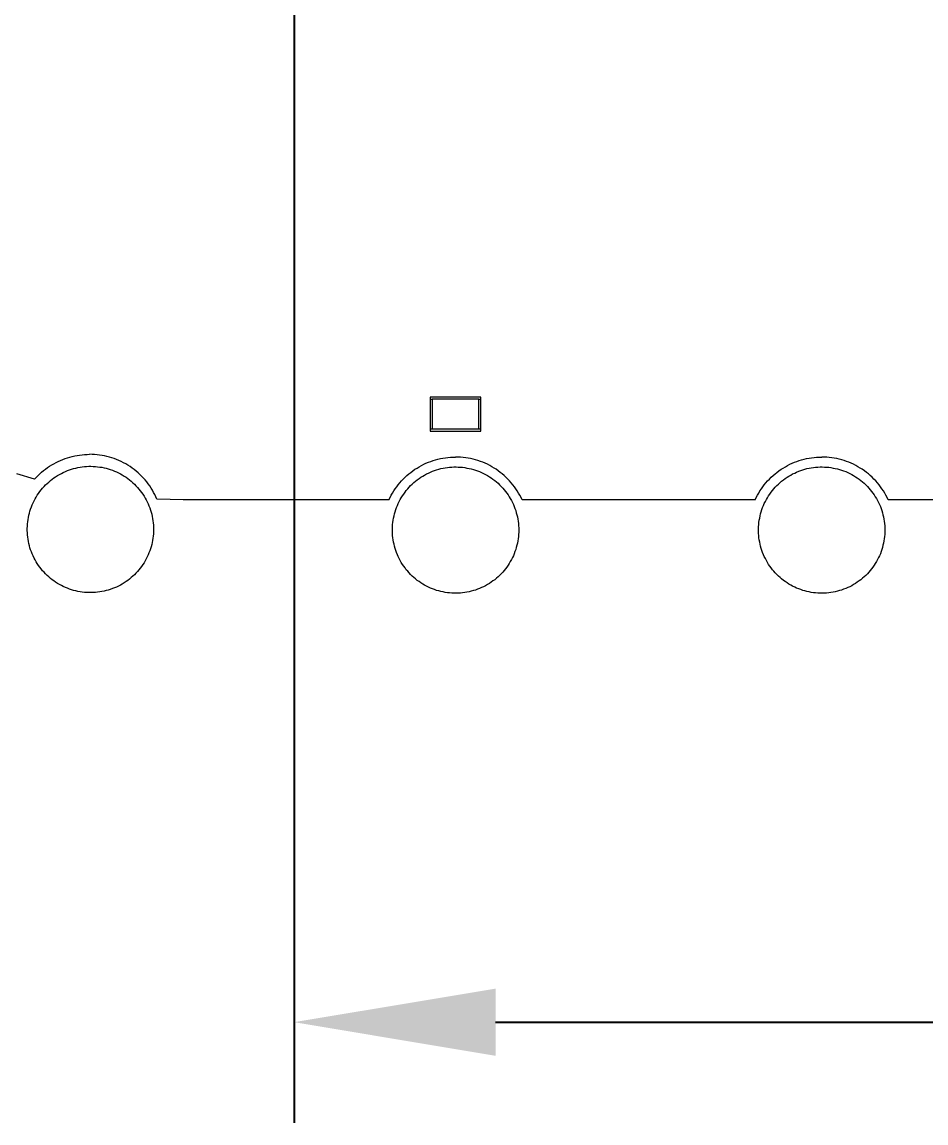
# Model space of a CAD drawing. Header units: millimetres. Extents: x 8434 to 10928, y 788 to 2545.
# Drawn here: x 9215.6 to 9305.3, y 788.4 to 897.7 of the extents above; entities that cross this region are included whole.
import ezdxf

# ---------------------------------------------------------------- set-up
doc = ezdxf.new("R2010")
doc.units = ezdxf.units.MM
doc.layers.add('ZANO_R', color=7, linetype='Continuous', lineweight=0)
doc.layers.add('ZANO_W', color=1, linetype='Continuous', lineweight=0)
doc.styles.get("Standard").update_dxf_attribs({"font": 'ARIALUNI.TTF'})
doc.dimstyles.new('pl i ang', dxfattribs={"dimtxt": 50, "dimasz": 50, "dimexe": 1.25, "dimexo": 0.625, "dimgap": 10, "dimtad": 1, "dimtoh": 1, "dimtxsty": 'Standard', "dimcen": 2.5, "dimclrd": 1, "dimclre": 1, "dimclrt": 1, "dimadec": 0, "dimazin": 0, "dimtfac": 1, "dimtmove": 0, "dimatfit": 3, "dimfxl": 1, "dimarcsym": 1})

# ---------------------------------------------------------------- blocks, each defined once
blk = doc.blocks.new('*D420')
at = {"layer": 'ZANO_W', "color": 1, "lineweight": -2}
for p, q in [((9242.57, 1030.28), (9242.57, 788.45)), ((9492.57, 1030.28), (9492.57, 788.45)), ((9262.57, 798.45), (9472.57, 798.45))]:
    blk.add_line(p, q, dxfattribs=at)
at = {"layer": 'ZANO_W', "color": 1}
for points in [[(9262.57, 801.78), (9262.57, 795.11), (9242.57, 798.45)], [(9472.57, 795.11), (9472.57, 801.78), (9492.57, 798.45)]]:
    blk.add_solid(points, dxfattribs=at)
at = {"layer": 'ZANO_W', "color": 1, "insert": (9367.57, 818.67), "char_height": 20, "attachment_point": 5}
blk.add_mtext('250', dxfattribs=at)

msp = doc.modelspace()

# ---------------------------------------------------------------- linework, layer by layer
at = {"layer": 'ZANO_R'}
for p, q in [((9261.09, 860.48), (9256.09, 860.48)), ((9256.09, 860.48), (9256.09, 857.08)), ((9256.09, 860.28), (9256.29, 860.28)), ((9256.29, 860.28), (9256.29, 857.28)), ((9260.89, 860.28), (9256.29, 860.28)), ((9260.89, 857.28), (9260.89, 860.28)), ((9260.89, 860.28), (9261.09, 860.28)), ((9261.09, 857.08), (9261.09, 860.48)), ((9256.29, 857.28), (9256.09, 857.28)), ((9256.09, 857.08), (9261.09, 857.08)), ((9260.89, 857.28), (9256.29, 857.28)), ((9261.09, 857.28), (9260.89, 857.28)), ((9219.63, 854.29), (9219.86, 854.38)), ((9219.86, 854.38), (9220.09, 854.46)), ((9220.09, 854.46), (9220.33, 854.53)), ((9220.33, 854.53), (9220.57, 854.59)), ((9220.57, 854.59), (9220.81, 854.64)), ((9220.81, 854.64), (9221.05, 854.69)), ((9221.05, 854.69), (9221.3, 854.73)), ((9221.3, 854.73), (9221.54, 854.76)), ((9221.54, 854.76), (9221.79, 854.78)), ((9221.79, 854.78), (9222.03, 854.79)), ((9222.03, 854.79), (9222.28, 854.8)), ((9222.53, 854.79), (9222.28, 854.8)), ((9222.78, 854.78), (9222.53, 854.79)), ((9223.03, 854.76), (9222.78, 854.78)), ((9223.28, 854.73), (9223.03, 854.76)), ((9223.52, 854.69), (9223.28, 854.73)), ((9223.77, 854.64), (9223.52, 854.69)), ((9224.01, 854.58), (9223.77, 854.64)), ((9224.26, 854.52), (9224.01, 854.58)), ((9224.5, 854.45), (9224.26, 854.52)), ((9224.73, 854.37), (9224.5, 854.45)), ((9224.97, 854.28), (9224.73, 854.37)), ((9256.85, 854.32), (9257.1, 854.37)), ((9257.1, 854.37), (9257.34, 854.42)), ((9257.34, 854.42), (9257.59, 854.46)), ((9257.59, 854.46), (9257.84, 854.49)), ((9257.84, 854.49), (9258.09, 854.51)), ((9258.09, 854.51), (9258.34, 854.53)), ((9258.34, 854.53), (9258.59, 854.53)), ((9258.85, 854.53), (9258.59, 854.53)), ((9259.1, 854.51), (9258.85, 854.53)), ((9259.35, 854.49), (9259.1, 854.51)), ((9259.6, 854.46), (9259.35, 854.49)), ((9259.85, 854.42), (9259.6, 854.46)), ((9260.09, 854.37), (9259.85, 854.42)), ((9260.34, 854.32), (9260.09, 854.37)), ((9293.18, 854.32), (9293.42, 854.37)), ((9293.42, 854.37), (9293.67, 854.42)), ((9293.67, 854.42), (9293.92, 854.46)), ((9293.92, 854.46), (9294.17, 854.49)), ((9294.17, 854.49), (9294.42, 854.51)), ((9294.42, 854.51), (9294.67, 854.53)), ((9294.67, 854.53), (9294.92, 854.53)), ((9295.17, 854.53), (9294.92, 854.53)), ((9295.42, 854.51), (9295.17, 854.53)), ((9295.67, 854.49), (9295.42, 854.51)), ((9295.92, 854.46), (9295.67, 854.49)), ((9296.17, 854.42), (9295.92, 854.46)), ((9296.42, 854.37), (9296.17, 854.42)), ((9296.66, 854.32), (9296.42, 854.37)), ((9217.72, 853.18), (9217.91, 853.33)), ((9217.91, 853.33), (9218.11, 853.48)), ((9218.11, 853.48), (9218.32, 853.62)), ((9218.32, 853.62), (9218.53, 853.75)), ((9218.53, 853.75), (9218.74, 853.87)), ((9218.74, 853.87), (9218.96, 853.99)), ((9218.96, 853.99), (9219.18, 854.1)), ((9219.18, 854.1), (9219.4, 854.2)), ((9219.4, 854.2), (9219.63, 854.29)), ((9220.08, 853.18), (9220.29, 853.25)), ((9220.29, 853.25), (9220.49, 853.32)), ((9220.49, 853.32), (9220.7, 853.38)), ((9220.7, 853.38), (9220.91, 853.44)), ((9220.91, 853.44), (9221.12, 853.49)), ((9221.12, 853.49), (9221.34, 853.52)), ((9221.34, 853.52), (9221.55, 853.56)), ((9221.55, 853.56), (9221.77, 853.58)), ((9221.77, 853.58), (9221.99, 853.6)), ((9221.99, 853.6), (9222.2, 853.61)), ((9222.2, 853.61), (9222.42, 853.61)), ((9222.42, 853.61), (9222.64, 853.6)), ((9222.64, 853.6), (9222.86, 853.59)), ((9222.86, 853.59), (9223.07, 853.57)), ((9223.07, 853.57), (9223.29, 853.54)), ((9223.29, 853.54), (9223.5, 853.51)), ((9223.5, 853.51), (9223.72, 853.46)), ((9223.72, 853.46), (9223.93, 853.41)), ((9223.93, 853.41), (9224.14, 853.35)), ((9224.14, 853.35), (9224.34, 853.29)), ((9224.34, 853.29), (9224.55, 853.22)), ((9225.2, 854.18), (9224.97, 854.28)), ((9225.43, 854.08), (9225.2, 854.18)), ((9225.65, 853.96), (9225.43, 854.08)), ((9225.87, 853.84), (9225.65, 853.96)), ((9226.08, 853.72), (9225.87, 853.84)), ((9226.3, 853.58), (9226.08, 853.72)), ((9226.5, 853.44), (9226.3, 853.58)), ((9226.7, 853.29), (9226.5, 853.44)), ((9226.9, 853.13), (9226.7, 853.29)), ((9254.36, 853.16), (9254.56, 853.31)), ((9254.56, 853.31), (9254.78, 853.44)), ((9254.78, 853.44), (9254.99, 853.57)), ((9254.99, 853.57), (9255.21, 853.69)), ((9255.21, 853.69), (9255.44, 853.81)), ((9255.44, 853.81), (9255.66, 853.91)), ((9255.66, 853.91), (9255.9, 854.01)), ((9255.9, 854.01), (9256.13, 854.1)), ((9256.13, 854.1), (9256.37, 854.18)), ((9256.37, 854.18), (9256.61, 854.25)), ((9256.51, 853.19), (9256.72, 853.26)), ((9256.61, 854.25), (9256.85, 854.32)), ((9256.72, 853.26), (9256.93, 853.32)), ((9256.93, 853.32), (9257.14, 853.38)), ((9257.14, 853.38), (9257.35, 853.42)), ((9257.35, 853.42), (9257.57, 853.46)), ((9257.57, 853.46), (9257.78, 853.49)), ((9257.78, 853.49), (9258, 853.52)), ((9258, 853.52), (9258.21, 853.54)), ((9258.21, 853.54), (9258.43, 853.55)), ((9258.43, 853.55), (9258.65, 853.55)), ((9258.65, 853.55), (9258.87, 853.54)), ((9258.87, 853.54), (9259.08, 853.53)), ((9259.08, 853.53), (9259.3, 853.51)), ((9259.3, 853.51), (9259.52, 853.48)), ((9259.52, 853.48), (9259.73, 853.44)), ((9259.73, 853.44), (9259.94, 853.4)), ((9259.94, 853.4), (9260.16, 853.35)), ((9260.16, 853.35), (9260.36, 853.29)), ((9260.58, 854.25), (9260.34, 854.32)), ((9260.36, 853.29), (9260.57, 853.23)), ((9260.82, 854.18), (9260.58, 854.25)), ((9261.06, 854.1), (9260.82, 854.18)), ((9261.29, 854.01), (9261.06, 854.1)), ((9261.52, 853.91), (9261.29, 854.01)), ((9261.75, 853.81), (9261.52, 853.91)), ((9261.98, 853.69), (9261.75, 853.81)), ((9262.2, 853.57), (9261.98, 853.69)), ((9262.41, 853.44), (9262.2, 853.57)), ((9262.62, 853.31), (9262.41, 853.44)), ((9262.83, 853.16), (9262.62, 853.31)), ((9290.68, 853.16), (9290.89, 853.31)), ((9290.89, 853.31), (9291.1, 853.44)), ((9291.1, 853.44), (9291.32, 853.57)), ((9291.32, 853.57), (9291.54, 853.69)), ((9291.54, 853.69), (9291.76, 853.81)), ((9291.76, 853.81), (9291.99, 853.91)), ((9291.99, 853.91), (9292.22, 854.01)), ((9292.22, 854.01), (9292.46, 854.1)), ((9292.46, 854.1), (9292.69, 854.18)), ((9292.69, 854.18), (9292.93, 854.25)), ((9292.84, 853.19), (9293.05, 853.26)), ((9292.93, 854.25), (9293.18, 854.32)), ((9293.05, 853.26), (9293.25, 853.32)), ((9293.25, 853.32), (9293.46, 853.38)), ((9293.46, 853.38), (9293.68, 853.42)), ((9293.68, 853.42), (9293.89, 853.46)), ((9293.89, 853.46), (9294.11, 853.49)), ((9294.11, 853.49), (9294.32, 853.52)), ((9294.32, 853.52), (9294.54, 853.54)), ((9294.54, 853.54), (9294.76, 853.55)), ((9294.76, 853.55), (9294.97, 853.55)), ((9294.97, 853.55), (9295.19, 853.54)), ((9295.19, 853.54), (9295.41, 853.53)), ((9295.41, 853.53), (9295.63, 853.51)), ((9295.63, 853.51), (9295.84, 853.48)), ((9295.84, 853.48), (9296.06, 853.44)), ((9296.06, 853.44), (9296.27, 853.4)), ((9296.27, 853.4), (9296.48, 853.35)), ((9296.48, 853.35), (9296.69, 853.29)), ((9296.91, 854.25), (9296.66, 854.32)), ((9296.69, 853.29), (9296.9, 853.23)), ((9297.15, 854.18), (9296.91, 854.25)), ((9297.38, 854.1), (9297.15, 854.18)), ((9297.62, 854.01), (9297.38, 854.1)), ((9297.85, 853.91), (9297.62, 854.01)), ((9298.08, 853.81), (9297.85, 853.91)), ((9298.3, 853.69), (9298.08, 853.81)), ((9298.52, 853.57), (9298.3, 853.69)), ((9298.74, 853.44), (9298.52, 853.57)), ((9298.95, 853.31), (9298.74, 853.44)), ((9299.16, 853.16), (9298.95, 853.31)), ((9216.83, 852.33), (9215.07, 852.86)), ((9216.83, 852.33), (9217, 852.51)), ((9217, 852.51), (9217.17, 852.69)), ((9217.17, 852.69), (9217.35, 852.86)), ((9217.35, 852.86), (9217.53, 853.02)), ((9217.53, 853.02), (9217.72, 853.18)), ((9218.23, 852.05), (9218.4, 852.19)), ((9218.4, 852.19), (9218.57, 852.33)), ((9218.57, 852.33), (9218.74, 852.46)), ((9218.74, 852.46), (9218.92, 852.58)), ((9218.92, 852.58), (9219.11, 852.7)), ((9219.11, 852.7), (9219.3, 852.81)), ((9219.3, 852.81), (9219.49, 852.91)), ((9219.49, 852.91), (9219.68, 853.01)), ((9219.68, 853.01), (9219.88, 853.1)), ((9219.88, 853.1), (9220.08, 853.18)), ((9224.55, 853.22), (9224.75, 853.14)), ((9224.75, 853.14), (9224.95, 853.05)), ((9224.95, 853.05), (9225.15, 852.96)), ((9225.15, 852.96), (9225.34, 852.86)), ((9225.34, 852.86), (9225.53, 852.75)), ((9225.53, 852.75), (9225.72, 852.64)), ((9225.72, 852.64), (9225.9, 852.52)), ((9225.9, 852.52), (9226.08, 852.39)), ((9226.08, 852.39), (9226.25, 852.26)), ((9226.25, 852.26), (9226.42, 852.12)), ((9227.09, 852.97), (9226.9, 853.13)), ((9227.27, 852.8), (9227.09, 852.97)), ((9227.45, 852.62), (9227.27, 852.8)), ((9227.62, 852.44), (9227.45, 852.62)), ((9227.79, 852.26), (9227.62, 852.44)), ((9227.95, 852.06), (9227.79, 852.26)), ((9253.07, 851.97), (9253.23, 852.16)), ((9253.23, 852.16), (9253.41, 852.34)), ((9253.41, 852.34), (9253.59, 852.52)), ((9253.59, 852.52), (9253.77, 852.69)), ((9253.77, 852.69), (9253.96, 852.86)), ((9253.96, 852.86), (9254.16, 853.01)), ((9254.16, 853.01), (9254.36, 853.16)), ((9254.63, 852.13), (9254.8, 852.27)), ((9254.8, 852.27), (9254.97, 852.39)), ((9254.97, 852.39), (9255.15, 852.52)), ((9255.15, 852.52), (9255.34, 852.63)), ((9255.34, 852.63), (9255.52, 852.74)), ((9255.52, 852.74), (9255.72, 852.85)), ((9255.72, 852.85), (9255.91, 852.94)), ((9255.91, 852.94), (9256.11, 853.03)), ((9256.11, 853.03), (9256.31, 853.12)), ((9256.31, 853.12), (9256.51, 853.19)), ((9260.57, 853.23), (9260.78, 853.15)), ((9260.78, 853.15), (9260.98, 853.08)), ((9260.98, 853.08), (9261.18, 852.99)), ((9261.18, 852.99), (9261.38, 852.9)), ((9261.38, 852.9), (9261.57, 852.8)), ((9261.57, 852.8), (9261.76, 852.69)), ((9261.76, 852.69), (9261.95, 852.58)), ((9261.95, 852.58), (9262.13, 852.46)), ((9262.13, 852.46), (9262.3, 852.33)), ((9262.3, 852.33), (9262.48, 852.2)), ((9262.48, 852.2), (9262.65, 852.06)), ((9263.03, 853.01), (9262.83, 853.16)), ((9263.23, 852.86), (9263.03, 853.01)), ((9263.42, 852.69), (9263.23, 852.86)), ((9263.6, 852.52), (9263.42, 852.69)), ((9263.78, 852.34), (9263.6, 852.52)), ((9263.96, 852.16), (9263.78, 852.34)), ((9264.12, 851.97), (9263.96, 852.16)), ((9289.39, 851.97), (9289.56, 852.16)), ((9289.56, 852.16), (9289.73, 852.34)), ((9289.73, 852.34), (9289.91, 852.52)), ((9289.91, 852.52), (9290.1, 852.69)), ((9290.1, 852.69), (9290.29, 852.86)), ((9290.29, 852.86), (9290.48, 853.01)), ((9290.48, 853.01), (9290.68, 853.16)), ((9290.95, 852.13), (9291.12, 852.27)), ((9291.12, 852.27), (9291.3, 852.39)), ((9291.3, 852.39), (9291.48, 852.52)), ((9291.48, 852.52), (9291.66, 852.63)), ((9291.66, 852.63), (9291.85, 852.74)), ((9291.85, 852.74), (9292.04, 852.85)), ((9292.04, 852.85), (9292.24, 852.94)), ((9292.24, 852.94), (9292.43, 853.03)), ((9292.43, 853.03), (9292.64, 853.12)), ((9292.64, 853.12), (9292.84, 853.19)), ((9296.9, 853.23), (9297.1, 853.15)), ((9297.1, 853.15), (9297.31, 853.08)), ((9297.31, 853.08), (9297.51, 852.99)), ((9297.51, 852.99), (9297.7, 852.9)), ((9297.7, 852.9), (9297.9, 852.8)), ((9297.9, 852.8), (9298.08, 852.69)), ((9298.08, 852.69), (9298.27, 852.58)), ((9298.27, 852.58), (9298.45, 852.46)), ((9298.45, 852.46), (9298.63, 852.33)), ((9298.63, 852.33), (9298.8, 852.2)), ((9298.8, 852.2), (9298.97, 852.06)), ((9299.36, 853.01), (9299.16, 853.16)), ((9299.55, 852.86), (9299.36, 853.01)), ((9299.74, 852.69), (9299.55, 852.86)), ((9299.93, 852.52), (9299.74, 852.69)), ((9300.11, 852.34), (9299.93, 852.52)), ((9300.28, 852.16), (9300.11, 852.34)), ((9300.45, 851.97), (9300.28, 852.16)), ((9217.22, 850.92), (9217.35, 851.1)), ((9217.35, 851.1), (9217.48, 851.27)), ((9217.48, 851.27), (9217.62, 851.44)), ((9217.62, 851.44), (9217.77, 851.6)), ((9217.77, 851.6), (9217.92, 851.76)), ((9217.92, 851.76), (9218.07, 851.91)), ((9218.07, 851.91), (9218.23, 852.05)), ((9226.42, 852.12), (9226.58, 851.98)), ((9226.58, 851.98), (9226.74, 851.83)), ((9226.74, 851.83), (9226.89, 851.68)), ((9226.89, 851.68), (9227.04, 851.52)), ((9227.04, 851.52), (9227.18, 851.35)), ((9227.18, 851.35), (9227.32, 851.18)), ((9227.32, 851.18), (9227.45, 851.01)), ((9228.1, 851.86), (9227.95, 852.06)), ((9228.25, 851.66), (9228.1, 851.86)), ((9228.39, 851.45), (9228.25, 851.66)), ((9228.52, 851.24), (9228.39, 851.45)), ((9228.64, 851.02), (9228.52, 851.24)), ((9252.34, 850.95), (9252.47, 851.16)), ((9252.47, 851.16), (9252.61, 851.37)), ((9252.61, 851.37), (9252.76, 851.58)), ((9252.76, 851.58), (9252.91, 851.78)), ((9252.91, 851.78), (9253.07, 851.97)), ((9253.58, 851.03), (9253.71, 851.21)), ((9253.71, 851.21), (9253.85, 851.37)), ((9253.85, 851.37), (9253.99, 851.54)), ((9253.99, 851.54), (9254.14, 851.69)), ((9254.14, 851.69), (9254.3, 851.84)), ((9254.3, 851.84), (9254.46, 851.99)), ((9254.46, 851.99), (9254.63, 852.13)), ((9262.65, 852.06), (9262.81, 851.92)), ((9262.81, 851.92), (9262.97, 851.77)), ((9262.97, 851.77), (9263.12, 851.61)), ((9263.12, 851.61), (9263.27, 851.45)), ((9263.27, 851.45), (9263.41, 851.29)), ((9263.41, 851.29), (9263.55, 851.12)), ((9263.55, 851.12), (9263.68, 850.95)), ((9264.28, 851.78), (9264.12, 851.97)), ((9264.43, 851.58), (9264.28, 851.78)), ((9264.58, 851.37), (9264.43, 851.58)), ((9264.72, 851.16), (9264.58, 851.37)), ((9264.85, 850.95), (9264.72, 851.16)), ((9288.67, 850.95), (9288.8, 851.16)), ((9288.8, 851.16), (9288.94, 851.37)), ((9288.94, 851.37), (9289.08, 851.58)), ((9289.08, 851.58), (9289.23, 851.78)), ((9289.23, 851.78), (9289.39, 851.97)), ((9289.9, 851.03), (9290.03, 851.21)), ((9290.03, 851.21), (9290.17, 851.37)), ((9290.17, 851.37), (9290.32, 851.54)), ((9290.32, 851.54), (9290.47, 851.69)), ((9290.47, 851.69), (9290.63, 851.84)), ((9290.63, 851.84), (9290.79, 851.99)), ((9290.79, 851.99), (9290.95, 852.13)), ((9298.97, 852.06), (9299.13, 851.92)), ((9299.13, 851.92), (9299.29, 851.77)), ((9299.29, 851.77), (9299.45, 851.61)), ((9299.45, 851.61), (9299.59, 851.45)), ((9299.59, 851.45), (9299.74, 851.29)), ((9299.74, 851.29), (9299.87, 851.12)), ((9299.87, 851.12), (9300, 850.95)), ((9300.61, 851.78), (9300.45, 851.97)), ((9300.76, 851.58), (9300.61, 851.78)), ((9300.9, 851.37), (9300.76, 851.58)), ((9301.04, 851.16), (9300.9, 851.37)), ((9301.17, 850.95), (9301.04, 851.16)), ((9216.59, 849.78), (9216.68, 849.98)), ((9216.68, 849.98), (9216.78, 850.17)), ((9216.78, 850.17), (9216.88, 850.37)), ((9216.88, 850.37), (9216.98, 850.55)), ((9216.98, 850.55), (9217.1, 850.74)), ((9217.1, 850.74), (9217.22, 850.92)), ((9227.45, 851.01), (9227.57, 850.83)), ((9227.57, 850.83), (9227.69, 850.65)), ((9227.69, 850.65), (9227.8, 850.46)), ((9227.8, 850.46), (9227.91, 850.27)), ((9227.91, 850.27), (9228.01, 850.08)), ((9228.01, 850.08), (9228.1, 849.88)), ((9228.76, 850.8), (9228.64, 851.02)), ((9228.87, 850.57), (9228.76, 850.8)), ((9228.97, 850.34), (9228.87, 850.57)), ((9230.27, 850.3), (9228.97, 850.34)), ((9231.57, 850.28), (9230.27, 850.3)), ((9251.99, 850.28), (9231.57, 850.28)), ((9251.99, 850.28), (9252.1, 850.51)), ((9252.1, 850.51), (9252.22, 850.73)), ((9252.22, 850.73), (9252.34, 850.95)), ((9252.91, 849.92), (9253, 850.11)), ((9253, 850.11), (9253.1, 850.3)), ((9253.1, 850.3), (9253.21, 850.49)), ((9253.21, 850.49), (9253.33, 850.68)), ((9253.33, 850.68), (9253.45, 850.86)), ((9253.45, 850.86), (9253.58, 851.03)), ((9263.68, 850.95), (9263.8, 850.77)), ((9263.8, 850.77), (9263.92, 850.58)), ((9263.92, 850.58), (9264.03, 850.4)), ((9264.03, 850.4), (9264.14, 850.21)), ((9264.14, 850.21), (9264.23, 850.01)), ((9264.23, 850.01), (9264.33, 849.82)), ((9264.97, 850.73), (9264.85, 850.95)), ((9265.09, 850.51), (9264.97, 850.73)), ((9265.19, 850.28), (9265.09, 850.51)), ((9288.32, 850.28), (9265.19, 850.28)), ((9288.32, 850.28), (9288.43, 850.51)), ((9288.43, 850.51), (9288.54, 850.73)), ((9288.54, 850.73), (9288.67, 850.95)), ((9289.23, 849.92), (9289.33, 850.11)), ((9289.33, 850.11), (9289.43, 850.3)), ((9289.43, 850.3), (9289.54, 850.49)), ((9289.54, 850.49), (9289.65, 850.68)), ((9289.65, 850.68), (9289.77, 850.86)), ((9289.77, 850.86), (9289.9, 851.03)), ((9300, 850.95), (9300.13, 850.77)), ((9300.13, 850.77), (9300.24, 850.58)), ((9300.24, 850.58), (9300.36, 850.4)), ((9300.36, 850.4), (9300.46, 850.21)), ((9300.46, 850.21), (9300.56, 850.01)), ((9300.56, 850.01), (9300.65, 849.82)), ((9301.3, 850.73), (9301.17, 850.95)), ((9301.41, 850.51), (9301.3, 850.73)), ((9301.52, 850.28), (9301.41, 850.51)), ((9324.64, 850.28), (9301.52, 850.28)), ((9216.26, 848.75), (9216.31, 848.96)), ((9216.31, 848.96), (9216.37, 849.17)), ((9216.37, 849.17), (9216.44, 849.37)), ((9216.44, 849.37), (9216.51, 849.58)), ((9216.51, 849.58), (9216.59, 849.78)), ((9228.1, 849.88), (9228.18, 849.68)), ((9228.18, 849.68), (9228.26, 849.48)), ((9228.26, 849.48), (9228.33, 849.27)), ((9228.33, 849.27), (9228.39, 849.06)), ((9228.39, 849.06), (9228.45, 848.85)), ((9252.49, 848.68), (9252.54, 848.89)), ((9252.54, 848.89), (9252.6, 849.1)), ((9252.6, 849.1), (9252.67, 849.31)), ((9252.67, 849.31), (9252.74, 849.51)), ((9252.74, 849.51), (9252.82, 849.72)), ((9252.82, 849.72), (9252.91, 849.92)), ((9264.33, 849.82), (9264.41, 849.62)), ((9264.41, 849.62), (9264.49, 849.41)), ((9264.49, 849.41), (9264.56, 849.21)), ((9264.56, 849.21), (9264.62, 849)), ((9264.62, 849), (9264.68, 848.79)), ((9288.81, 848.68), (9288.86, 848.89)), ((9288.86, 848.89), (9288.92, 849.1)), ((9288.92, 849.1), (9288.99, 849.31)), ((9288.99, 849.31), (9289.06, 849.51)), ((9289.06, 849.51), (9289.15, 849.72)), ((9289.15, 849.72), (9289.23, 849.92)), ((9300.65, 849.82), (9300.74, 849.62)), ((9300.74, 849.62), (9300.81, 849.41)), ((9300.81, 849.41), (9300.88, 849.21)), ((9300.88, 849.21), (9300.95, 849)), ((9300.95, 849), (9301, 848.79)), ((9216.11, 847.67), (9216.12, 847.89)), ((9216.12, 847.89), (9216.15, 848.1)), ((9216.15, 848.1), (9216.18, 848.32)), ((9216.18, 848.32), (9216.21, 848.53)), ((9216.21, 848.53), (9216.26, 848.75)), ((9228.45, 848.85), (9228.5, 848.64)), ((9228.5, 848.64), (9228.54, 848.43)), ((9228.54, 848.43), (9228.57, 848.21)), ((9228.57, 848.21), (9228.6, 847.99)), ((9228.6, 847.99), (9228.62, 847.78)), ((9228.62, 847.78), (9228.63, 847.56)), ((9252.34, 847.61), (9252.35, 847.82)), ((9252.35, 847.82), (9252.37, 848.04)), ((9252.37, 848.04), (9252.4, 848.26)), ((9252.4, 848.26), (9252.44, 848.47)), ((9252.44, 848.47), (9252.49, 848.68)), ((9264.68, 848.79), (9264.73, 848.58)), ((9264.73, 848.58), (9264.77, 848.36)), ((9264.77, 848.36), (9264.8, 848.15)), ((9264.8, 848.15), (9264.83, 847.93)), ((9264.83, 847.93), (9264.85, 847.71)), ((9288.66, 847.61), (9288.68, 847.82)), ((9288.68, 847.82), (9288.7, 848.04)), ((9288.7, 848.04), (9288.73, 848.26)), ((9288.73, 848.26), (9288.77, 848.47)), ((9288.77, 848.47), (9288.81, 848.68)), ((9301, 848.79), (9301.05, 848.58)), ((9301.05, 848.58), (9301.09, 848.36)), ((9301.09, 848.36), (9301.13, 848.15)), ((9301.13, 848.15), (9301.15, 847.93)), ((9301.15, 847.93), (9301.17, 847.71)), ((9216.1, 847.45), (9216.11, 847.67)), ((9216.1, 847.23), (9216.1, 847.45)), ((9216.11, 847.02), (9216.1, 847.23)), ((9216.12, 846.8), (9216.11, 847.02)), ((9216.15, 846.58), (9216.12, 846.8)), ((9228.6, 846.69), (9228.57, 846.48)), ((9228.62, 846.91), (9228.6, 846.69)), ((9228.63, 847.13), (9228.62, 846.91)), ((9228.63, 847.56), (9228.63, 847.34)), ((9228.63, 847.34), (9228.63, 847.13)), ((9252.33, 847.39), (9252.34, 847.61)), ((9252.33, 847.17), (9252.33, 847.39)), ((9252.34, 846.95), (9252.33, 847.17)), ((9252.35, 846.74), (9252.34, 846.95)), ((9252.37, 846.52), (9252.35, 846.74)), ((9264.85, 846.85), (9264.83, 846.63)), ((9264.85, 847.71), (9264.86, 847.5)), ((9264.86, 847.06), (9264.85, 846.85)), ((9264.86, 847.5), (9264.86, 847.28)), ((9264.86, 847.28), (9264.86, 847.06)), ((9288.65, 847.39), (9288.66, 847.61)), ((9288.65, 847.17), (9288.65, 847.39)), ((9288.66, 846.95), (9288.65, 847.17)), ((9288.68, 846.74), (9288.66, 846.95)), ((9288.7, 846.52), (9288.68, 846.74)), ((9301.17, 846.85), (9301.15, 846.63)), ((9301.17, 847.71), (9301.18, 847.5)), ((9301.18, 847.06), (9301.17, 846.85)), ((9301.18, 847.5), (9301.19, 847.28)), ((9301.19, 847.28), (9301.18, 847.06)), ((9216.18, 846.37), (9216.15, 846.58)), ((9216.21, 846.15), (9216.18, 846.37)), ((9216.26, 845.94), (9216.21, 846.15)), ((9216.31, 845.73), (9216.26, 845.94)), ((9216.37, 845.52), (9216.31, 845.73)), ((9228.39, 845.62), (9228.33, 845.42)), ((9228.45, 845.84), (9228.39, 845.62)), ((9228.5, 846.05), (9228.45, 845.84)), ((9228.54, 846.26), (9228.5, 846.05)), ((9228.57, 846.48), (9228.54, 846.26)), ((9252.4, 846.31), (9252.37, 846.52)), ((9252.44, 846.09), (9252.4, 846.31)), ((9252.49, 845.88), (9252.44, 846.09)), ((9252.54, 845.67), (9252.49, 845.88)), ((9252.6, 845.46), (9252.54, 845.67)), ((9264.68, 845.77), (9264.62, 845.56)), ((9264.73, 845.98), (9264.68, 845.77)), ((9264.77, 846.2), (9264.73, 845.98)), ((9264.8, 846.41), (9264.77, 846.2)), ((9264.83, 846.63), (9264.8, 846.41)), ((9288.73, 846.31), (9288.7, 846.52)), ((9288.77, 846.09), (9288.73, 846.31)), ((9288.81, 845.88), (9288.77, 846.09)), ((9288.86, 845.67), (9288.81, 845.88)), ((9288.92, 845.46), (9288.86, 845.67)), ((9301, 845.77), (9300.95, 845.56)), ((9301.05, 845.98), (9301, 845.77)), ((9301.09, 846.2), (9301.05, 845.98)), ((9301.13, 846.41), (9301.09, 846.2)), ((9301.15, 846.63), (9301.13, 846.41)), ((9216.44, 845.31), (9216.37, 845.52)), ((9216.51, 845.11), (9216.44, 845.31)), ((9216.59, 844.91), (9216.51, 845.11)), ((9216.68, 844.71), (9216.59, 844.91)), ((9216.78, 844.51), (9216.68, 844.71)), ((9216.88, 844.32), (9216.78, 844.51)), ((9228.01, 844.61), (9227.91, 844.42)), ((9228.1, 844.81), (9228.01, 844.61)), ((9228.18, 845.01), (9228.1, 844.81)), ((9228.26, 845.21), (9228.18, 845.01)), ((9228.33, 845.42), (9228.26, 845.21)), ((9252.67, 845.25), (9252.6, 845.46)), ((9252.74, 845.05), (9252.67, 845.25)), ((9252.82, 844.84), (9252.74, 845.05)), ((9252.91, 844.65), (9252.82, 844.84)), ((9253, 844.45), (9252.91, 844.65)), ((9264.23, 844.55), (9264.14, 844.35)), ((9264.33, 844.74), (9264.23, 844.55)), ((9264.41, 844.94), (9264.33, 844.74)), ((9264.49, 845.15), (9264.41, 844.94)), ((9264.56, 845.35), (9264.49, 845.15)), ((9264.62, 845.56), (9264.56, 845.35)), ((9288.99, 845.25), (9288.92, 845.46)), ((9289.06, 845.05), (9288.99, 845.25)), ((9289.15, 844.84), (9289.06, 845.05)), ((9289.23, 844.65), (9289.15, 844.84)), ((9289.33, 844.45), (9289.23, 844.65)), ((9300.56, 844.55), (9300.46, 844.35)), ((9300.65, 844.74), (9300.56, 844.55)), ((9300.74, 844.94), (9300.65, 844.74)), ((9300.81, 845.15), (9300.74, 844.94)), ((9300.88, 845.35), (9300.81, 845.15)), ((9300.95, 845.56), (9300.88, 845.35)), ((9216.98, 844.13), (9216.88, 844.32)), ((9217.1, 843.95), (9216.98, 844.13)), ((9217.22, 843.77), (9217.1, 843.95)), ((9217.35, 843.59), (9217.22, 843.77)), ((9217.48, 843.42), (9217.35, 843.59)), ((9217.62, 843.25), (9217.48, 843.42)), ((9227.32, 843.5), (9227.18, 843.33)), ((9227.45, 843.68), (9227.32, 843.5)), ((9227.57, 843.86), (9227.45, 843.68)), ((9227.69, 844.04), (9227.57, 843.86)), ((9227.8, 844.23), (9227.69, 844.04)), ((9227.91, 844.42), (9227.8, 844.23)), ((9253.1, 844.26), (9253, 844.45)), ((9253.21, 844.07), (9253.1, 844.26)), ((9253.33, 843.88), (9253.21, 844.07)), ((9253.45, 843.7), (9253.33, 843.88)), ((9253.58, 843.53), (9253.45, 843.7)), ((9253.71, 843.35), (9253.58, 843.53)), ((9263.55, 843.44), (9263.41, 843.27)), ((9263.68, 843.61), (9263.55, 843.44)), ((9263.8, 843.79), (9263.68, 843.61)), ((9263.92, 843.98), (9263.8, 843.79)), ((9264.03, 844.16), (9263.92, 843.98)), ((9264.14, 844.35), (9264.03, 844.16)), ((9289.43, 844.26), (9289.33, 844.45)), ((9289.54, 844.07), (9289.43, 844.26)), ((9289.65, 843.88), (9289.54, 844.07)), ((9289.77, 843.7), (9289.65, 843.88)), ((9289.9, 843.53), (9289.77, 843.7)), ((9290.03, 843.35), (9289.9, 843.53)), ((9299.87, 843.44), (9299.74, 843.27)), ((9300, 843.61), (9299.87, 843.44)), ((9300.13, 843.79), (9300, 843.61)), ((9300.24, 843.98), (9300.13, 843.79)), ((9300.36, 844.16), (9300.24, 843.98)), ((9300.46, 844.35), (9300.36, 844.16)), ((9217.77, 843.09), (9217.62, 843.25)), ((9217.92, 842.93), (9217.77, 843.09)), ((9218.07, 842.78), (9217.92, 842.93)), ((9218.23, 842.63), (9218.07, 842.78)), ((9218.4, 842.49), (9218.23, 842.63)), ((9218.57, 842.36), (9218.4, 842.49)), ((9218.74, 842.23), (9218.57, 842.36)), ((9226.25, 842.42), (9226.08, 842.29)), ((9226.42, 842.56), (9226.25, 842.42)), ((9226.58, 842.71), (9226.42, 842.56)), ((9226.74, 842.85), (9226.58, 842.71)), ((9226.89, 843.01), (9226.74, 842.85)), ((9227.04, 843.17), (9226.89, 843.01)), ((9227.18, 843.33), (9227.04, 843.17)), ((9253.85, 843.19), (9253.71, 843.35)), ((9253.99, 843.03), (9253.85, 843.19)), ((9254.14, 842.87), (9253.99, 843.03)), ((9254.3, 842.72), (9254.14, 842.87)), ((9254.46, 842.57), (9254.3, 842.72)), ((9254.63, 842.43), (9254.46, 842.57)), ((9254.8, 842.29), (9254.63, 842.43)), ((9262.48, 842.36), (9262.3, 842.23)), ((9262.65, 842.5), (9262.48, 842.36)), ((9262.81, 842.64), (9262.65, 842.5)), ((9262.97, 842.79), (9262.81, 842.64)), ((9263.12, 842.95), (9262.97, 842.79)), ((9263.27, 843.11), (9263.12, 842.95)), ((9263.41, 843.27), (9263.27, 843.11)), ((9290.17, 843.19), (9290.03, 843.35)), ((9290.32, 843.03), (9290.17, 843.19)), ((9290.47, 842.87), (9290.32, 843.03)), ((9290.63, 842.72), (9290.47, 842.87)), ((9290.79, 842.57), (9290.63, 842.72)), ((9290.95, 842.43), (9290.79, 842.57)), ((9291.12, 842.29), (9290.95, 842.43)), ((9298.8, 842.36), (9298.63, 842.23)), ((9298.97, 842.5), (9298.8, 842.36)), ((9299.13, 842.64), (9298.97, 842.5)), ((9299.29, 842.79), (9299.13, 842.64)), ((9299.45, 842.95), (9299.29, 842.79)), ((9299.59, 843.11), (9299.45, 842.95)), ((9299.74, 843.27), (9299.59, 843.11)), ((9218.92, 842.11), (9218.74, 842.23)), ((9219.11, 841.99), (9218.92, 842.11)), ((9219.3, 841.88), (9219.11, 841.99)), ((9219.49, 841.78), (9219.3, 841.88)), ((9219.68, 841.68), (9219.49, 841.78)), ((9219.88, 841.59), (9219.68, 841.68)), ((9220.08, 841.51), (9219.88, 841.59)), ((9220.29, 841.43), (9220.08, 841.51)), ((9220.49, 841.36), (9220.29, 841.43)), ((9220.7, 841.3), (9220.49, 841.36)), ((9220.91, 841.25), (9220.7, 841.3)), ((9221.12, 841.2), (9220.91, 841.25)), ((9223.72, 841.22), (9223.5, 841.18)), ((9223.93, 841.27), (9223.72, 841.22)), ((9224.14, 841.33), (9223.93, 841.27)), ((9224.34, 841.4), (9224.14, 841.33)), ((9224.55, 841.47), (9224.34, 841.4)), ((9224.75, 841.55), (9224.55, 841.47)), ((9224.95, 841.63), (9224.75, 841.55)), ((9225.15, 841.73), (9224.95, 841.63)), ((9225.34, 841.83), (9225.15, 841.73)), ((9225.53, 841.93), (9225.34, 841.83)), ((9225.72, 842.05), (9225.53, 841.93)), ((9225.9, 842.17), (9225.72, 842.05)), ((9226.08, 842.29), (9225.9, 842.17)), ((9254.97, 842.17), (9254.8, 842.29)), ((9255.15, 842.04), (9254.97, 842.17)), ((9255.34, 841.93), (9255.15, 842.04)), ((9255.52, 841.82), (9255.34, 841.93)), ((9255.72, 841.71), (9255.52, 841.82)), ((9255.91, 841.62), (9255.72, 841.71)), ((9256.11, 841.53), (9255.91, 841.62)), ((9256.31, 841.44), (9256.11, 841.53)), ((9256.51, 841.37), (9256.31, 841.44)), ((9256.72, 841.3), (9256.51, 841.37)), ((9256.93, 841.24), (9256.72, 841.3)), ((9257.14, 841.18), (9256.93, 841.24)), ((9260.36, 841.27), (9260.16, 841.21)), ((9260.57, 841.33), (9260.36, 841.27)), ((9260.78, 841.41), (9260.57, 841.33)), ((9260.98, 841.49), (9260.78, 841.41)), ((9261.18, 841.57), (9260.98, 841.49)), ((9261.38, 841.66), (9261.18, 841.57)), ((9261.57, 841.76), (9261.38, 841.66)), ((9261.76, 841.87), (9261.57, 841.76)), ((9261.95, 841.98), (9261.76, 841.87)), ((9262.13, 842.1), (9261.95, 841.98)), ((9262.3, 842.23), (9262.13, 842.1)), ((9291.3, 842.17), (9291.12, 842.29)), ((9291.48, 842.04), (9291.3, 842.17)), ((9291.66, 841.93), (9291.48, 842.04)), ((9291.85, 841.82), (9291.66, 841.93)), ((9292.04, 841.71), (9291.85, 841.82)), ((9292.24, 841.62), (9292.04, 841.71)), ((9292.43, 841.53), (9292.24, 841.62)), ((9292.64, 841.44), (9292.43, 841.53)), ((9292.84, 841.37), (9292.64, 841.44)), ((9293.05, 841.3), (9292.84, 841.37)), ((9293.25, 841.24), (9293.05, 841.3)), ((9293.46, 841.18), (9293.25, 841.24)), ((9296.69, 841.27), (9296.48, 841.21)), ((9296.9, 841.33), (9296.69, 841.27)), ((9297.1, 841.41), (9296.9, 841.33)), ((9297.31, 841.49), (9297.1, 841.41)), ((9297.51, 841.57), (9297.31, 841.49)), ((9297.7, 841.66), (9297.51, 841.57)), ((9297.9, 841.76), (9297.7, 841.66)), ((9298.08, 841.87), (9297.9, 841.76)), ((9298.27, 841.98), (9298.08, 841.87)), ((9298.45, 842.1), (9298.27, 841.98)), ((9298.63, 842.23), (9298.45, 842.1)), ((9221.34, 841.16), (9221.12, 841.2)), ((9221.55, 841.13), (9221.34, 841.16)), ((9221.77, 841.1), (9221.55, 841.13)), ((9221.99, 841.09), (9221.77, 841.1)), ((9222.2, 841.08), (9221.99, 841.09)), ((9222.42, 841.08), (9222.2, 841.08)), ((9222.64, 841.08), (9222.42, 841.08)), ((9222.86, 841.1), (9222.64, 841.08)), ((9223.07, 841.12), (9222.86, 841.1)), ((9223.29, 841.14), (9223.07, 841.12)), ((9223.5, 841.18), (9223.29, 841.14)), ((9257.35, 841.14), (9257.14, 841.18)), ((9257.57, 841.1), (9257.35, 841.14)), ((9257.78, 841.07), (9257.57, 841.1)), ((9258, 841.04), (9257.78, 841.07)), ((9258.21, 841.02), (9258, 841.04)), ((9258.43, 841.02), (9258.21, 841.02)), ((9258.65, 841.01), (9258.43, 841.02)), ((9258.87, 841.02), (9258.65, 841.01)), ((9259.08, 841.03), (9258.87, 841.02)), ((9259.3, 841.05), (9259.08, 841.03)), ((9259.52, 841.08), (9259.3, 841.05)), ((9259.73, 841.12), (9259.52, 841.08)), ((9259.94, 841.16), (9259.73, 841.12)), ((9260.16, 841.21), (9259.94, 841.16)), ((9293.68, 841.14), (9293.46, 841.18)), ((9293.89, 841.1), (9293.68, 841.14)), ((9294.11, 841.07), (9293.89, 841.1)), ((9294.32, 841.04), (9294.11, 841.07)), ((9294.54, 841.02), (9294.32, 841.04)), ((9294.76, 841.02), (9294.54, 841.02)), ((9294.97, 841.01), (9294.76, 841.02)), ((9295.19, 841.02), (9294.97, 841.01)), ((9295.41, 841.03), (9295.19, 841.02)), ((9295.63, 841.05), (9295.41, 841.03)), ((9295.84, 841.08), (9295.63, 841.05)), ((9296.06, 841.12), (9295.84, 841.08)), ((9296.27, 841.16), (9296.06, 841.12)), ((9296.48, 841.21), (9296.27, 841.16))]:
    msp.add_line(p, q, dxfattribs=at)

# ---------------------------------------------------------------- dimensions: what is measured, and where the dimension line sits
at = {"layer": 'ZANO_W'}
dim = msp.add_linear_dim(base=(9492.57, 798.45), p1=(9242.57, 1040.28), p2=(9492.57, 1040.28), dimstyle='pl i ang', override={"dimtxt": 20, "dimasz": 20, "dimexe": 10, "dimexo": 10, "dimtoh": 0, "dimdec": 0, "dimtdec": 0, "dimtmove": 1}, dxfattribs=at)
dim.commit()
dim.dimension.update_dxf_attribs({"geometry": '*D420', "text_midpoint": (9367.57, 818.67)})

doc.saveas('drawing.dxf')
